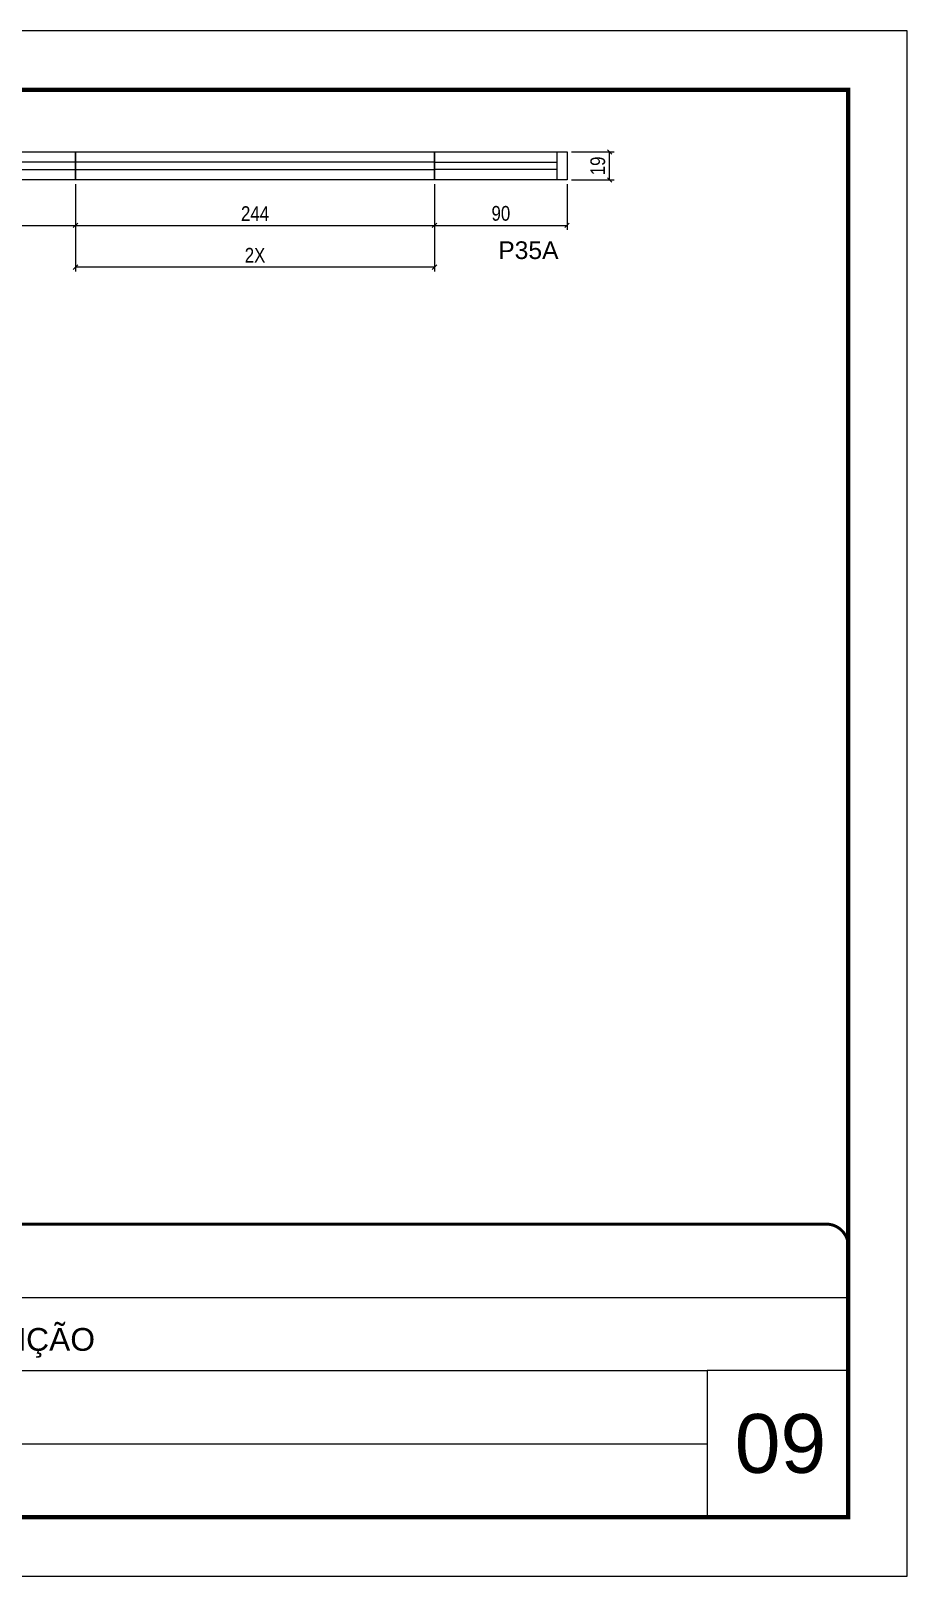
# Model space of a CAD drawing. Extents: x 3111 to 9365, y 861 to 5356.
# Drawn here: x 4000 to 4596, y 2009 to 3059 of the extents above; entities that cross this region are included whole.
import ezdxf

# ---------------------------------------------------------------- set-up
doc = ezdxf.new("R2010")
doc.units = 0
doc.linetypes.add('CONTINUO', pattern=[0])
doc.linetypes.add('DASHED', pattern=[0.75, 0.5, -0.25])
for name, color, linetype in [('5', 5, 'Continuous'), ('COTA', 241, 'Continuous'), ('Painéis', 200, 'Continuous'), ('SARR_2.2x7', 40, 'Continuous')]:
    doc.layers.add(name, color=color, linetype=linetype)
for name, color, linetype, lineweight in [('CARIMBO', 255, 'Continuous', 9), ('Folhas', 255, 'Continuous', 9), ('SARRAFO DE PRESSAO', 251, 'DASHED', 9)]:
    doc.layers.add(name, color=color, linetype=linetype, lineweight=lineweight)
doc.styles.add('ARIAL', font='arial.ttf')
doc.styles.add('COTA TECNICA-50', font='techl___.ttf', dxfattribs={"height": 10})
doc.styles.get("Standard").update_dxf_attribs({"font": 'arial.ttf'})
doc.dimstyles.new('COTA PAINEL-50', dxfattribs={"dimtxt": 10, "dimasz": 3, "dimexe": 3, "dimexo": 3, "dimgap": 3, "dimtad": 1, "dimdec": 1, "dimzin": 12, "dimdsep": 46, "dimtxsty": 'COTA TECNICA-50', "dimblk1": 'OBLIQUE', "dimblk2": 'OBLIQUE', "dimsah": 1, "dimcen": 0.9, "dimclrd": 4, "dimclre": 4, "dimclrt": 240, "dimadec": 1, "dimazin": 3, "dimtfac": 1, "dimtdec": 1, "dimtmove": 0, "dimatfit": 3, "dimfxl": 1, "dimtolj": 1, "dimtzin": 12, "dimarcsym": 0})

# ---------------------------------------------------------------- blocks, each defined once
blk = doc.blocks.new('9999999999')
at = {"color": 30, "linetype": 'CONTINUO'}
for p, q in [((98564.6, 34379.6), (99584, 34379.6)), ((98564.6, 34329.8), (99488, 34329.8)), ((99584, 34329.8), (99488, 34329.8)), ((99488, 34329.8), (99488, 34230.2)), ((98564.6, 34280), (99488, 34280))]:
    blk.add_line(p, q, dxfattribs=at)
at = {"color": 30, "linetype": 'CONTINUO', "const_width": 2}
blk.add_lwpolyline([(99584, 34230.2), (99584, 34414.4, 0.414214), (99569, 34429.4), (98229, 34429.4, 0.414214), (98214, 34414.4), (98214, 34245.2, 0.414214), (98229, 34230.2), (99584, 34230.2)], format="xyb", dxfattribs=at)
at = {"layer": 'Folhas'}
blk.add_lwpolyline([(98139, 34190.2), (99624, 34190.2), (99624, 35240.2), (98139, 35240.2)], close=True, dxfattribs=at)
at = {"layer": 'Folhas', "color": 30, "const_width": 3}
blk.add_lwpolyline([(98214, 34230.2), (99584, 34230.2), (99584, 35200.2), (98214, 35200.2)], close=True, dxfattribs=at)
at = {"color": 7, "linetype": 'Continuous', "ltscale": 5, "style": 'ARIAL'}
blk.add_text('HOSPITAL ASSUNÇÃO', height=15.483, dxfattribs=at).set_placement((98837.7, 34343.3))
blk = doc.blocks.new('_Oblique')
at = {"color": 0, "linetype": 'ByBlock', "lineweight": -2}
blk.add_line((-0.5, -0.5), (0.5, 0.5), dxfattribs=at)
blk = doc.blocks.new('*D167')
at = {"layer": 'COTA', "color": 4, "linetype": 'ByBlock', "lineweight": -2, "transparency": 16777216}
for p, q in [((4274.8, 2955.1), (4274.8, 2924.2)), ((4364.9, 2955.1), (4364.9, 2924.2)), ((4274.8, 2927.2), (4364.9, 2927.2))]:
    blk.add_line(p, q, dxfattribs=at)
at = {"layer": 'Defpoints', "color": 0, "linetype": 'ByBlock', "transparency": 16777216}
for p in [(4274.8, 2958.1), (4364.9, 2958.1), (4364.9, 2927.2)]:
    blk.add_point(p, dxfattribs=at)
at = {"layer": 'COTA', "color": 4, "linetype": 'ByBlock', "lineweight": -2, "transparency": 16777216, "xscale": 3, "yscale": 3, "zscale": 3, "rotation": 180}
blk.add_blockref('_Oblique', (4274.8, 2927.2), dxfattribs=at)
at = {"layer": 'COTA', "color": 4, "linetype": 'ByBlock', "lineweight": -2, "transparency": 16777216, "xscale": 3, "yscale": 3, "zscale": 3}
blk.add_blockref('_Oblique', (4364.9, 2927.2), dxfattribs=at)
at = {"layer": 'COTA', "color": 240, "linetype": 'ByBlock', "transparency": 16777216, "insert": (4319.9, 2935.3), "char_height": 10, "attachment_point": 5, "style": 'COTA TECNICA-50'}
blk.add_mtext('\\A1;90', dxfattribs=at)
blk = doc.blocks.new('*D194')
at = {"layer": 'COTA', "color": 4, "linetype": 'ByBlock', "lineweight": -2, "transparency": 16777216}
for p, q in [((3786.8, 2955.1), (3786.8, 2924.2)), ((4030.8, 2955.1), (4030.8, 2924.2)), ((3786.8, 2927.2), (4030.8, 2927.2))]:
    blk.add_line(p, q, dxfattribs=at)
at = {"layer": 'Defpoints', "color": 0, "linetype": 'ByBlock', "transparency": 16777216}
for p in [(3786.8, 2958.1), (4030.8, 2958.1), (4030.8, 2927.2)]:
    blk.add_point(p, dxfattribs=at)
at = {"layer": 'COTA', "color": 4, "linetype": 'ByBlock', "lineweight": -2, "transparency": 16777216, "xscale": 3, "yscale": 3, "zscale": 3, "rotation": 180}
blk.add_blockref('_Oblique', (3786.8, 2927.2), dxfattribs=at)
at = {"layer": 'COTA', "color": 4, "linetype": 'ByBlock', "lineweight": -2, "transparency": 16777216, "xscale": 3, "yscale": 3, "zscale": 3}
blk.add_blockref('_Oblique', (4030.8, 2927.2), dxfattribs=at)
at = {"layer": 'COTA', "color": 240, "linetype": 'ByBlock', "transparency": 16777216, "insert": (3908.8, 2935.2), "char_height": 10, "attachment_point": 5, "style": 'COTA TECNICA-50'}
blk.add_mtext('\\A1;244', dxfattribs=at)
blk = doc.blocks.new('*D75')
at = {"layer": 'COTA', "color": 4, "linetype": 'ByBlock', "lineweight": -2, "transparency": 16777216}
for p, q in [((4030.8, 2955.1), (4030.8, 2924.2)), ((4274.8, 2955.1), (4274.8, 2924.2)), ((4030.8, 2927.2), (4274.8, 2927.2))]:
    blk.add_line(p, q, dxfattribs=at)
at = {"layer": 'Defpoints', "color": 0, "linetype": 'ByBlock', "transparency": 16777216}
for p in [(4030.8, 2958.1), (4274.8, 2958.1), (4274.8, 2927.2)]:
    blk.add_point(p, dxfattribs=at)
at = {"layer": 'COTA', "color": 4, "linetype": 'ByBlock', "lineweight": -2, "transparency": 16777216, "xscale": 3, "yscale": 3, "zscale": 3, "rotation": 180}
blk.add_blockref('_Oblique', (4030.8, 2927.2), dxfattribs=at)
at = {"layer": 'COTA', "color": 4, "linetype": 'ByBlock', "lineweight": -2, "transparency": 16777216, "xscale": 3, "yscale": 3, "zscale": 3}
blk.add_blockref('_Oblique', (4274.8, 2927.2), dxfattribs=at)
at = {"layer": 'COTA', "color": 240, "linetype": 'ByBlock', "transparency": 16777216, "insert": (4152.8, 2935.2), "char_height": 10, "attachment_point": 5, "style": 'COTA TECNICA-50'}
blk.add_mtext('\\A1;244', dxfattribs=at)
blk = doc.blocks.new('*D76')
at = {"layer": 'COTA', "color": 4, "linetype": 'ByBlock', "lineweight": -2, "transparency": 16777216}
for p, q in [((4030.8, 2955.1), (4030.8, 2895.8)), ((4274.8, 2955.1), (4274.8, 2895.8)), ((4274.8, 2898.8), (4030.8, 2898.8))]:
    blk.add_line(p, q, dxfattribs=at)
at = {"layer": 'Defpoints', "color": 0, "linetype": 'ByBlock', "transparency": 16777216}
for p in [(4030.8, 2958.1), (4274.8, 2958.1), (4030.8, 2898.8)]:
    blk.add_point(p, dxfattribs=at)
at = {"layer": 'COTA', "color": 4, "linetype": 'ByBlock', "lineweight": -2, "transparency": 16777216, "xscale": 3, "yscale": 3, "zscale": 3, "rotation": 180}
blk.add_blockref('_Oblique', (4030.8, 2898.8), dxfattribs=at)
at = {"layer": 'COTA', "color": 4, "linetype": 'ByBlock', "lineweight": -2, "transparency": 16777216, "xscale": 3, "yscale": 3, "zscale": 3}
blk.add_blockref('_Oblique', (4274.8, 2898.8), dxfattribs=at)
at = {"layer": 'COTA', "color": 240, "linetype": 'ByBlock', "transparency": 16777216, "insert": (4152.8, 2906.9), "char_height": 10, "attachment_point": 5, "style": 'COTA TECNICA-50'}
blk.add_mtext('\\A1;2X', dxfattribs=at)
blk = doc.blocks.new('*D33')
at = {"layer": 'COTA', "color": 4, "linetype": 'ByBlock', "lineweight": -2, "transparency": 16777216}
for p, q in [((4367.9, 2977.1), (4396.8, 2977.1)), ((4393.8, 2958.1), (4393.8, 2977.1)), ((4367.9, 2958.1), (4396.8, 2958.1))]:
    blk.add_line(p, q, dxfattribs=at)
at = {"layer": 'Defpoints', "color": 0, "linetype": 'ByBlock', "transparency": 16777216}
for p in [(4364.9, 2977.1), (4393.8, 2977.1), (4364.9, 2958.1)]:
    blk.add_point(p, dxfattribs=at)
at = {"layer": 'COTA', "color": 4, "linetype": 'ByBlock', "lineweight": -2, "transparency": 16777216, "xscale": 3, "yscale": 3, "zscale": 3}
for p, rotation in [((4393.8, 2977.1), 90), ((4393.8, 2958.1), 270)]:
    blk.add_blockref('_Oblique', p, dxfattribs=dict(at, rotation=rotation))
at = {"layer": 'COTA', "color": 240, "linetype": 'ByBlock', "transparency": 16777216, "insert": (4385.8, 2967.6), "char_height": 10, "attachment_point": 5, "rotation": 90, "style": 'COTA TECNICA-50'}
blk.add_mtext('\\A1;19', dxfattribs=at)

msp = doc.modelspace()

# ---------------------------------------------------------------- linework, layer by layer
at = {"layer": 'Painéis', "linetype": 'Continuous'}
for points in [[(3786.84, 2977.15), (4030.84, 2977.15), (4030.84, 2958.15), (3786.84, 2958.15)], [(4030.84, 2977.15), (4274.84, 2977.15), (4274.84, 2958.15), (4030.84, 2958.15)]]:
    msp.add_lwpolyline(points, close=True, dxfattribs=at)
at = {"layer": 'Painéis', "linetype": 'ByBlock'}
msp.add_lwpolyline([(4274.84, 2977.15), (4364.87, 2977.15), (4364.87, 2958.15), (4274.84, 2958.15)], close=True, dxfattribs=at)
at = {"layer": 'SARR_2.2x7', "linetype": 'Continuous'}
for p, q in [((4357.9, 2977.15), (4357.9, 2958.15)), ((4030.84, 2970.15), (3793.84, 2970.15)), ((3793.84, 2965.15), (4030.84, 2965.15)), ((4274.84, 2970.15), (4030.84, 2970.15)), ((4030.84, 2965.15), (4274.84, 2965.15)), ((4274.84, 2970.15), (4357.9, 2970.15)), ((4357.9, 2965.15), (4274.84, 2965.15))]:
    msp.add_line(p, q, dxfattribs=at)

# ---------------------------------------------------------------- block references
at = {"layer": 'SARRAFO DE PRESSAO', "color": 6, "linetype": 'ByBlock'}
msp.add_blockref('9999999999', (-95027.98, -32180.86), dxfattribs=at)

# ---------------------------------------------------------------- texts
at = {"layer": '5', "linetype": 'Continuous'}
msp.add_text('P35A', height=12, rotation=359.99996, dxfattribs=at).set_placement((4318.09, 2904.33))
at = {"layer": 'CARIMBO', "style": 'ARIAL'}
msp.add_text('09', height=40, dxfattribs=at).set_placement((4478.86, 2079.49))

# ---------------------------------------------------------------- dimensions: what is measured, and where the dimension line sits
at = {"layer": 'COTA', "linetype": 'ByBlock'}
dim = msp.add_linear_dim(base=(4393.85, 2977.15), p1=(4364.87, 2958.15), p2=(4364.87, 2977.15), angle=90, dimstyle='COTA PAINEL-50', override={"dimarcsym": 1}, dxfattribs=at)
dim.commit()
dim.dimension.update_dxf_attribs({"geometry": '*D33', "text_midpoint": (4385.76, 2967.65)})
for p1, p2, picture, middle in [((3786.84, 2958.15), (4030.84, 2958.15), '*D194', (3908.84, 2935.23)), ((4030.84, 2958.15), (4274.84, 2958.15), '*D75', (4152.84, 2935.23))]:
    dim = msp.add_aligned_dim(p1=p1, p2=p2, distance=-30.99, dimstyle='COTA PAINEL-50', override={"dimarcsym": 1}, dxfattribs=at)
    dim.commit()
    dim.dimension.update_dxf_attribs({"geometry": picture, "text_midpoint": middle})
dim = msp.add_linear_dim(base=(4030.84, 2898.82), p1=(4274.84, 2958.15), p2=(4030.84, 2958.15), text='2X', dimstyle='COTA PAINEL-50', override={"dimarcsym": 1}, dxfattribs=at)
dim.commit()
dim.dimension.update_dxf_attribs({"geometry": '*D76', "text_midpoint": (4152.84, 2906.88)})
dim = msp.add_linear_dim(base=(4364.87, 2927.15), p1=(4274.84, 2958.15), p2=(4364.87, 2958.15), dimstyle='COTA PAINEL-50', override={"dimarcsym": 1}, dxfattribs=at)
dim.commit()
dim.dimension.update_dxf_attribs({"geometry": '*D167', "text_midpoint": (4319.86, 2935.29)})

doc.saveas('drawing.dxf')
